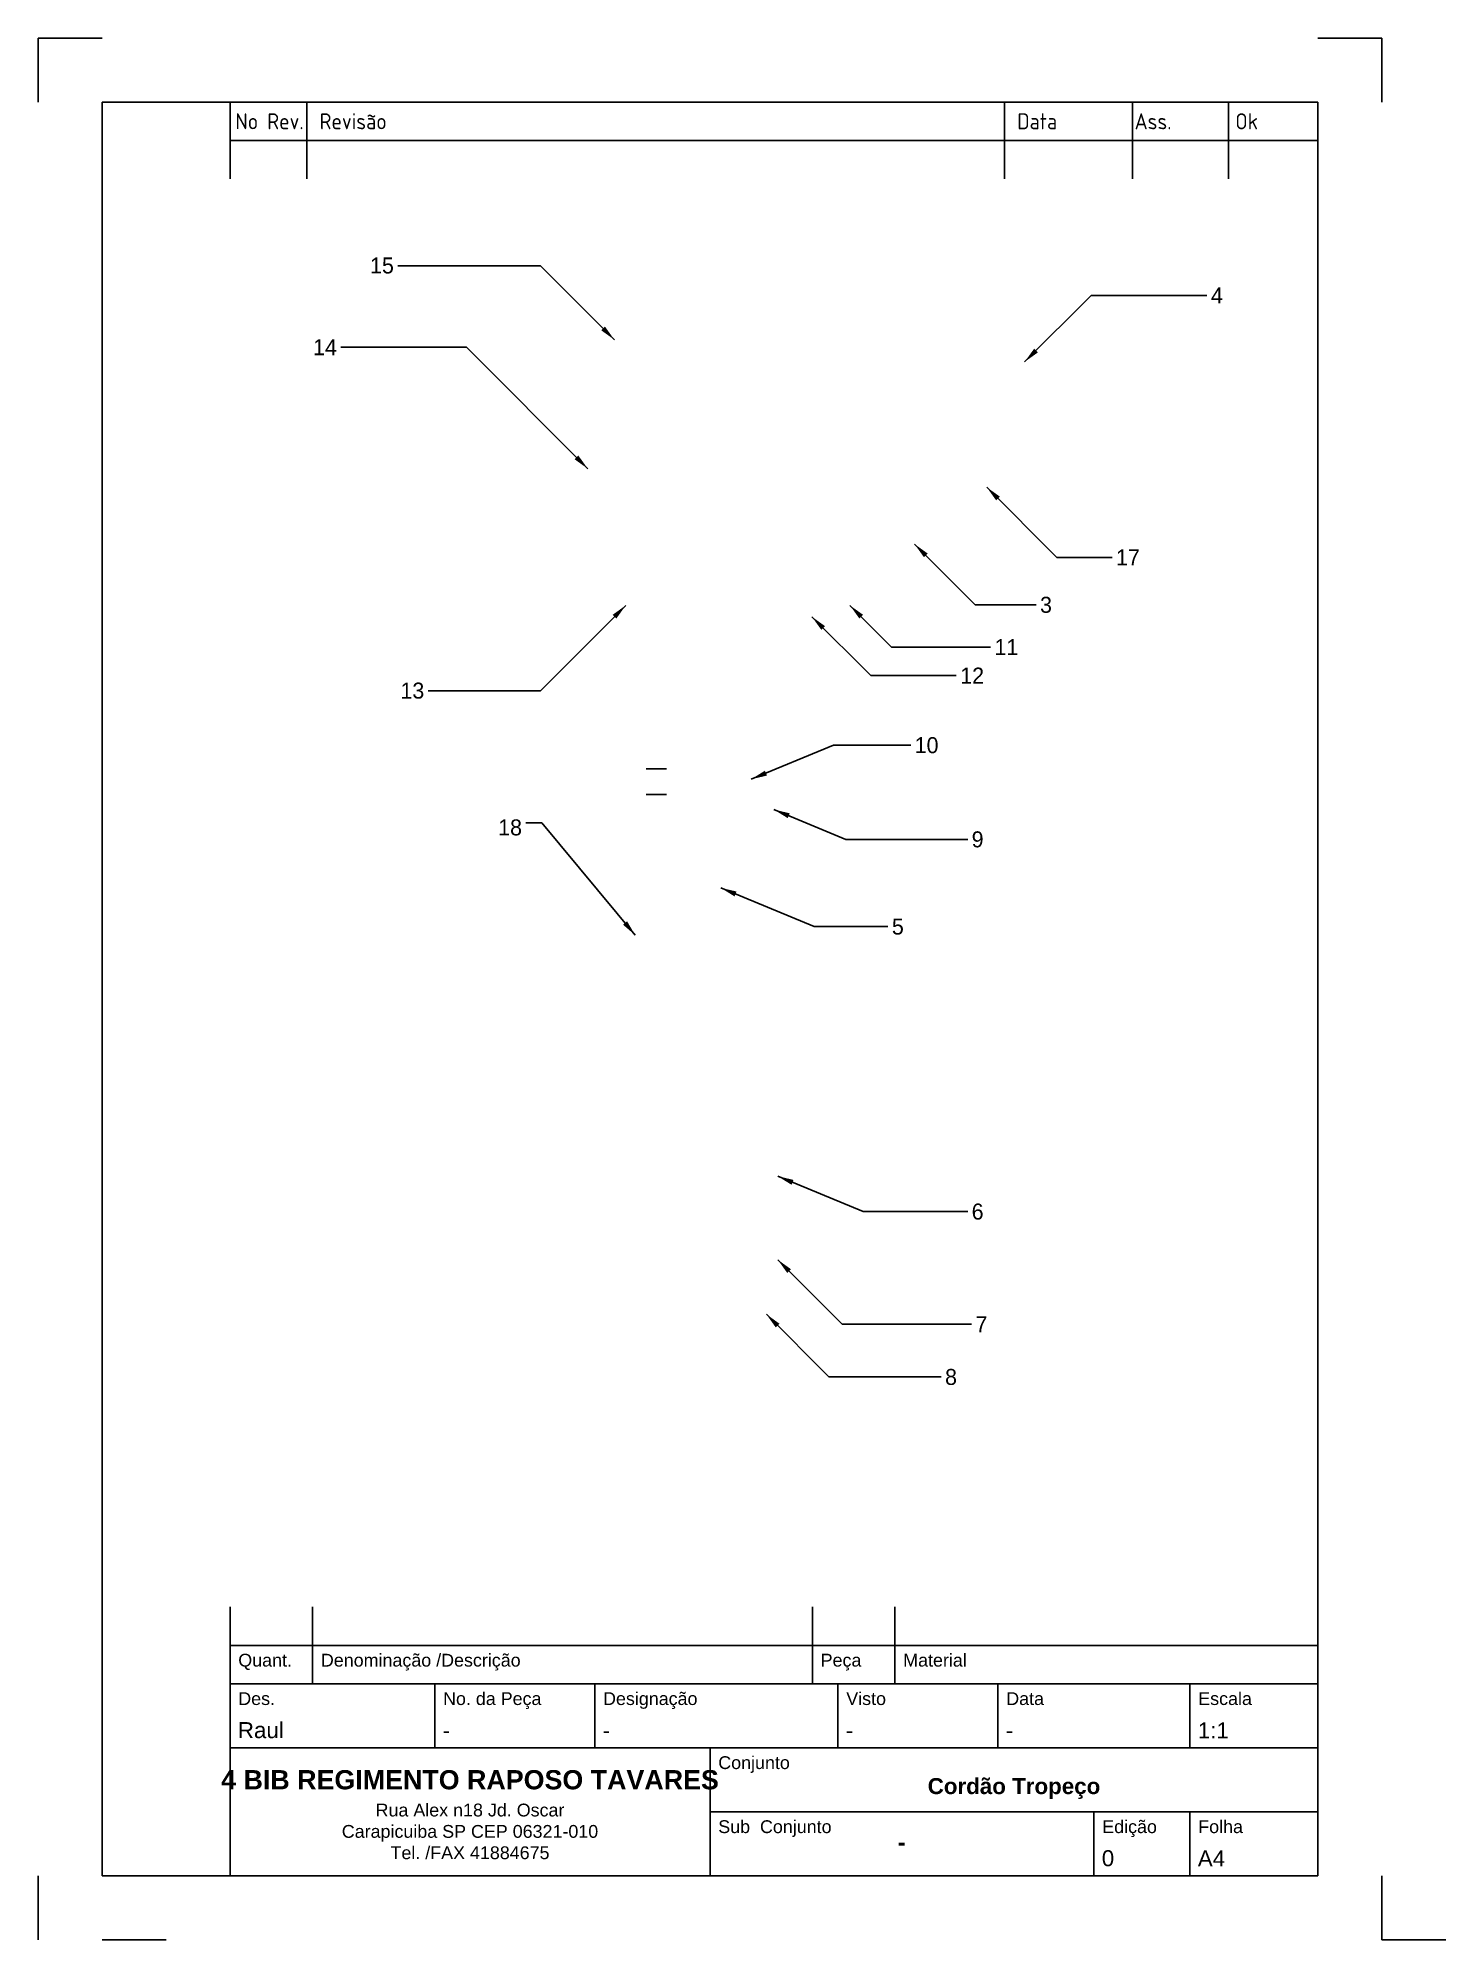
# Paper-space layout 'Conjunto' of a CAD drawing. Header units: millimetres. Extents: x -10 to 210, y -10 to 287.
# The model-space entities are those that its viewports show. They can reach past a viewport. Long polylines and large blocks are cut down to what shows.
import ezdxf
from ezdxf.enums import TextEntityAlignment as Align

# ---------------------------------------------------------------- set-up
doc = ezdxf.new("R2010")
doc.units = ezdxf.units.MM
doc.linetypes.add('HIDDEN2', pattern=[4.7625, 3.175, -1.5875])
for name, color, linetype in [('Contorno', 7, 'Continuous'), ('Cortes', 140, 'HIDDEN2'), ('Cotas', 1, 'Continuous'), ('FRAME 050', 6, 'Continuous'), ('FRAME 200', 8, 'Continuous'), ('Texto', 7, 'Continuous')]:
    doc.layers.add(name, color=color, linetype=linetype)
doc.layers.get('FRAME 050').off()
doc.styles.add('ISO Proportional', font='isocp')
doc.styles.add('texto2', font='ARIAL.TTF', dxfattribs={"height": 2})
doc.styles.add('Texto2.5', font='ARIAL.TTF', dxfattribs={"height": 2.5})
doc.dimstyles.new('ISO-25', dxfattribs={"dimtxt": 2.5, "dimasz": 2.5, "dimexe": 1.25, "dimexo": 0.625, "dimtad": 1, "dimtxsty": 'Standard', "dimcen": 2.5, "dimadec": 0, "dimazin": 0, "dimtfac": 1, "dimtmove": 0, "dimatfit": 3, "dimfxl": 0, "dimarcsym": 0})

msp = doc.modelspace()

# ---------------------------------------------------------------- linework, layer by layer
at = {"layer": 'Cortes'}
for p, q in [((-2352.194, 109.526), (-2348.194, 109.526)), ((-2352.194, 105.526), (-2348.194, 105.526))]:
    msp.add_line(p, q, dxfattribs=at)

# ---------------------------------------------------------------- texts
at = {"layer": 'Cotas', "char_height": 2.5}
for s, insert, width, attachment_point in [('15', (-2391.597, 186.853), 0.6514, 9), ('4', (-2263.923, 184.705), 0.6514, 1), ('14', (-2400.5, 174.121), 0.6514, 9), ('17', (-2278.761, 143.804), 0.6514, 1), ('3', (-2290.632, 136.398), 0.6514, 1), ('11', (-2297.755, 129.788), 0.6514, 1), ('12', (-2303.097, 125.342), 0.6514, 1), ('13', (-2386.849, 120.466), 0.6514, 9), ('10', (-2310.219, 114.481), 0.6514, 1), ('18', (-2371.579, 99.103), 2.1584, 9), ('9', (-2301.316, 99.771), 0.6514, 1), ('5', (-2313.78, 86.157), 0.6514, 1), ('6', (-2301.316, 41.646), 0.6514, 1), ('7', (-2300.722, 24.05), 0.6514, 1), ('8', (-2305.471, 15.826), 0.6514, 1)]:
    msp.add_mtext(s, dxfattribs=dict(at, insert=insert, width=width, attachment_point=attachment_point))

# ---------------------------------------------------------------- leaders
at = {"layer": 'Cotas', "annotation_type": 0, "has_hookline": 1}
for points, hookline_direction, text_width in [([(-2357.14, 176.537), (-2368.706, 188.103), (-2390.972, 188.103)], 1, 3.333), ([(-2293.038, 173.077), (-2282.66, 183.455), (-2264.548, 183.455)], 0, 1.667), ([(-2361.295, 156.392), (-2380.274, 175.371), (-2399.875, 175.371)], 1, 3.333), ([(-2298.973, 153.524), (-2288.003, 142.554), (-2279.386, 142.554)], 0, 1.667), ([(-2310.25, 144.636), (-2300.762, 135.148), (-2291.257, 135.148)], 0, 1.667), ([(-2355.36, 135.061), (-2368.704, 121.716), (-2386.224, 121.716)], 1, 3.333), ([(-2320.341, 135.061), (-2313.818, 128.538), (-2298.38, 128.538)], 0, 2.5), ([(-2326.276, 133.283), (-2317.084, 124.092), (-2303.722, 124.092)], 0, 3.333), ([(-2335.773, 107.906), (-2322.917, 113.231), (-2310.844, 113.231)], 0, 2.917), ([(-2353.876, 83.538), (-2368.454, 101.103), (-2370.954, 101.103)], 1, 3.333), ([(-2332.211, 103.166), (-2320.997, 98.521), (-2301.941, 98.521)], 0, 1.667), ([(-2340.521, 90.948), (-2325.936, 84.907), (-2314.405, 84.907)], 0, 1.667), ([(-2331.618, 45.916), (-2318.29, 40.396), (-2301.941, 40.396)], 0, 1.667), ([(-2331.618, 32.881), (-2321.536, 22.8), (-2301.347, 22.8)], 0, 1.667), ([(-2333.399, 24.361), (-2323.614, 14.576), (-2306.096, 14.576)], 0, 1.667)]:
    msp.add_leader(points, dimstyle='ISO-25', override={"dimgap": 0.625, "dimtad": 0}, dxfattribs=dict(at, hookline_direction=hookline_direction, text_width=text_width))

psp = doc.layouts.new('Conjunto')

# ---------------------------------------------------------------- linework, layer by layer
at = {"layer": 'Contorno'}
for p, q in [((0, 277), (0, 0)), ((190, 277), (0, 277)), ((20, 271), (20, 277)), ((32, 271), (32, 277)), ((141, 271), (141, 277)), ((161, 271), (161, 277)), ((176, 271), (176, 277)), ((190, 0), (190, 277)), ((20, 271), (190, 271)), ((20, 265), (20, 271)), ((32, 265), (32, 271)), ((141, 265), (141, 271)), ((161, 265), (161, 271)), ((176, 265), (176, 271)), ((20, 36), (20, 42)), ((32.91, 42), (32.91, 36)), ((111, 42), (111, 36)), ((123.9, 42), (123.9, 36)), ((20, 36), (190, 36)), ((20, 30), (20, 36)), ((20, 36), (20, 30)), ((20, 36), (20, 30)), ((20, 30), (20, 36)), ((20, 36), (190, 36)), ((32.91, 36), (32.91, 30)), ((111, 36), (111, 30)), ((123.9, 36), (123.9, 30)), ((190, 36), (190, 30)), ((190, 30), (190, 36)), ((20, 30), (190, 30)), ((20, 0), (20, 30)), ((52, 20), (52, 30)), ((77, 20), (77, 30)), ((115, 20), (115, 30)), ((140, 20), (140, 30)), ((170, 20), (170, 30)), ((20, 20), (190, 20)), ((95, 0), (95, 20)), ((95, 10), (190, 10)), ((155, 0), (155, 10)), ((170, 0), (170, 10)), ((0, 0), (190, 0)), ((190, 0), (136.29, 0))]:
    psp.add_line(p, q, dxfattribs=at)
at = {"layer": 'FRAME 200'}
for p, q in [((-10, 287), (-10, 277)), ((0, 287), (-10, 287)), ((200, 287), (190, 287)), ((200, 277), (200, 287)), ((-10, -10), (-10, 0)), ((200, -10), (200, 0)), ((0, -10), (10, -10)), ((210, -10), (200, -10))]:
    psp.add_line(p, q, dxfattribs=at)
at = {"layer": 'Texto'}
psp.add_line((155, 5), (155, 5), dxfattribs=at)

# ---------------------------------------------------------------- texts
at = {"layer": 'Texto', "style": 'ISO Proportional'}
for s, p in [('No Rev.', (20.84, 274)), ('Revisão', (34, 274)), ('Data', (143, 274)), ('Ass.', (161.36, 274)), ('Ok', (177.08, 274))]:
    psp.add_text(s, height=2.5, dxfattribs=at).set_placement(p, align=Align.MIDDLE_LEFT)
at = {"layer": 'Texto'}
for s, insert, char_height, width, attachment_point, style in [('Quant.', (21.29, 34.69), 2, 30.3514, 1, 'texto2'), ('Denominação /Descrição', (34.2, 34.69), 2, 71.2648, 1, 'texto2'), ('Peça', (112.29, 34.69), 2, 11.6189, 1, 'texto2'), ('Material', (125.19, 34.69), 2, 11.6189, 1, 'texto2'), ('Des.', (21.29, 28.69), 2, 30.3514, 1, 'texto2'), ('No. da Peça', (53.29, 28.69), 2, 30.3514, 1, 'texto2'), ('Designação', (78.29, 28.69), 2, 30.3514, 1, 'texto2'), ('Visto', (116.29, 28.69), 2, 30.3514, 1, 'texto2'), ('Data', (141.29, 28.69), 2, 11.6189, 1, 'texto2'), ('Escala', (171.29, 28.69), 2, 11.6189, 1, 'texto2'), ('Raul', (21.22, 21.48), 2.5, 35.3309, 7, 'Texto2.5'), ('1:1', (171.22, 21.48), 2.5, 35.3309, 7, 'Texto2.5'), ('-', (53.22, 21.48), 2.5, 35.3309, 7, 'Texto2.5'), ('-', (78.22, 21.48), 2.5, 35.3309, 7, 'Texto2.5'), ('-', (116.22, 21.48), 2.5, 35.3309, 7, 'Texto2.5'), ('-', (141.22, 21.48), 2.5, 35.3309, 7, 'Texto2.5'), ('Conjunto', (96.29, 18.69), 2, 30.3514, 1, 'texto2'), ('{\\fArial|b1|i0|c0|p34;4 BIB REGIMENTO RAPOSO TAVARES}', (57.5, 15), 3, 75, 5, 'Texto2.5'), ('{\\fArial|b1|i0|c0|p34;Cordão Tropeço}', (142.5, 13.65), 2.5, 95, 5, 'Texto2.5'), ('Rua Alex n18 Jd. Oscar\\PCarapicuiba SP CEP 06321-010\\PTel. /FAX 41884675', (57.5, 2.59), 2, 75, 8, 'texto2'), ('Sub  Conjunto', (96.29, 8.69), 2, 30.3514, 1, 'texto2'), ('Edição', (156.29, 8.69), 2, 11.6189, 1, 'texto2'), ('Folha', (171.29, 8.69), 2, 11.6189, 1, 'texto2'), ('{\\fArial|b1|i0|c0|p34;-}', (124.95, 5.27), 2.5, 95, 5, 'Texto2.5'), ('0', (156.22, 1.48), 2.5, 35.3309, 7, 'Texto2.5'), ('A4', (171.22, 1.48), 2.5, 35.3309, 7, 'Texto2.5')]:
    psp.add_mtext(s, dxfattribs=dict(at, insert=insert, char_height=char_height, width=width, attachment_point=attachment_point, style=style))

# ---------------------------------------------------------------- viewports
at = {"layer": 'FRAME 050'}
psp.add_viewport(center=(109.51, 166.38), size=(180.99, 217.238), view_center_point=(-2327.693, 103.033), view_height=217.2377, dxfattribs=at)

doc.saveas('drawing.dxf')
